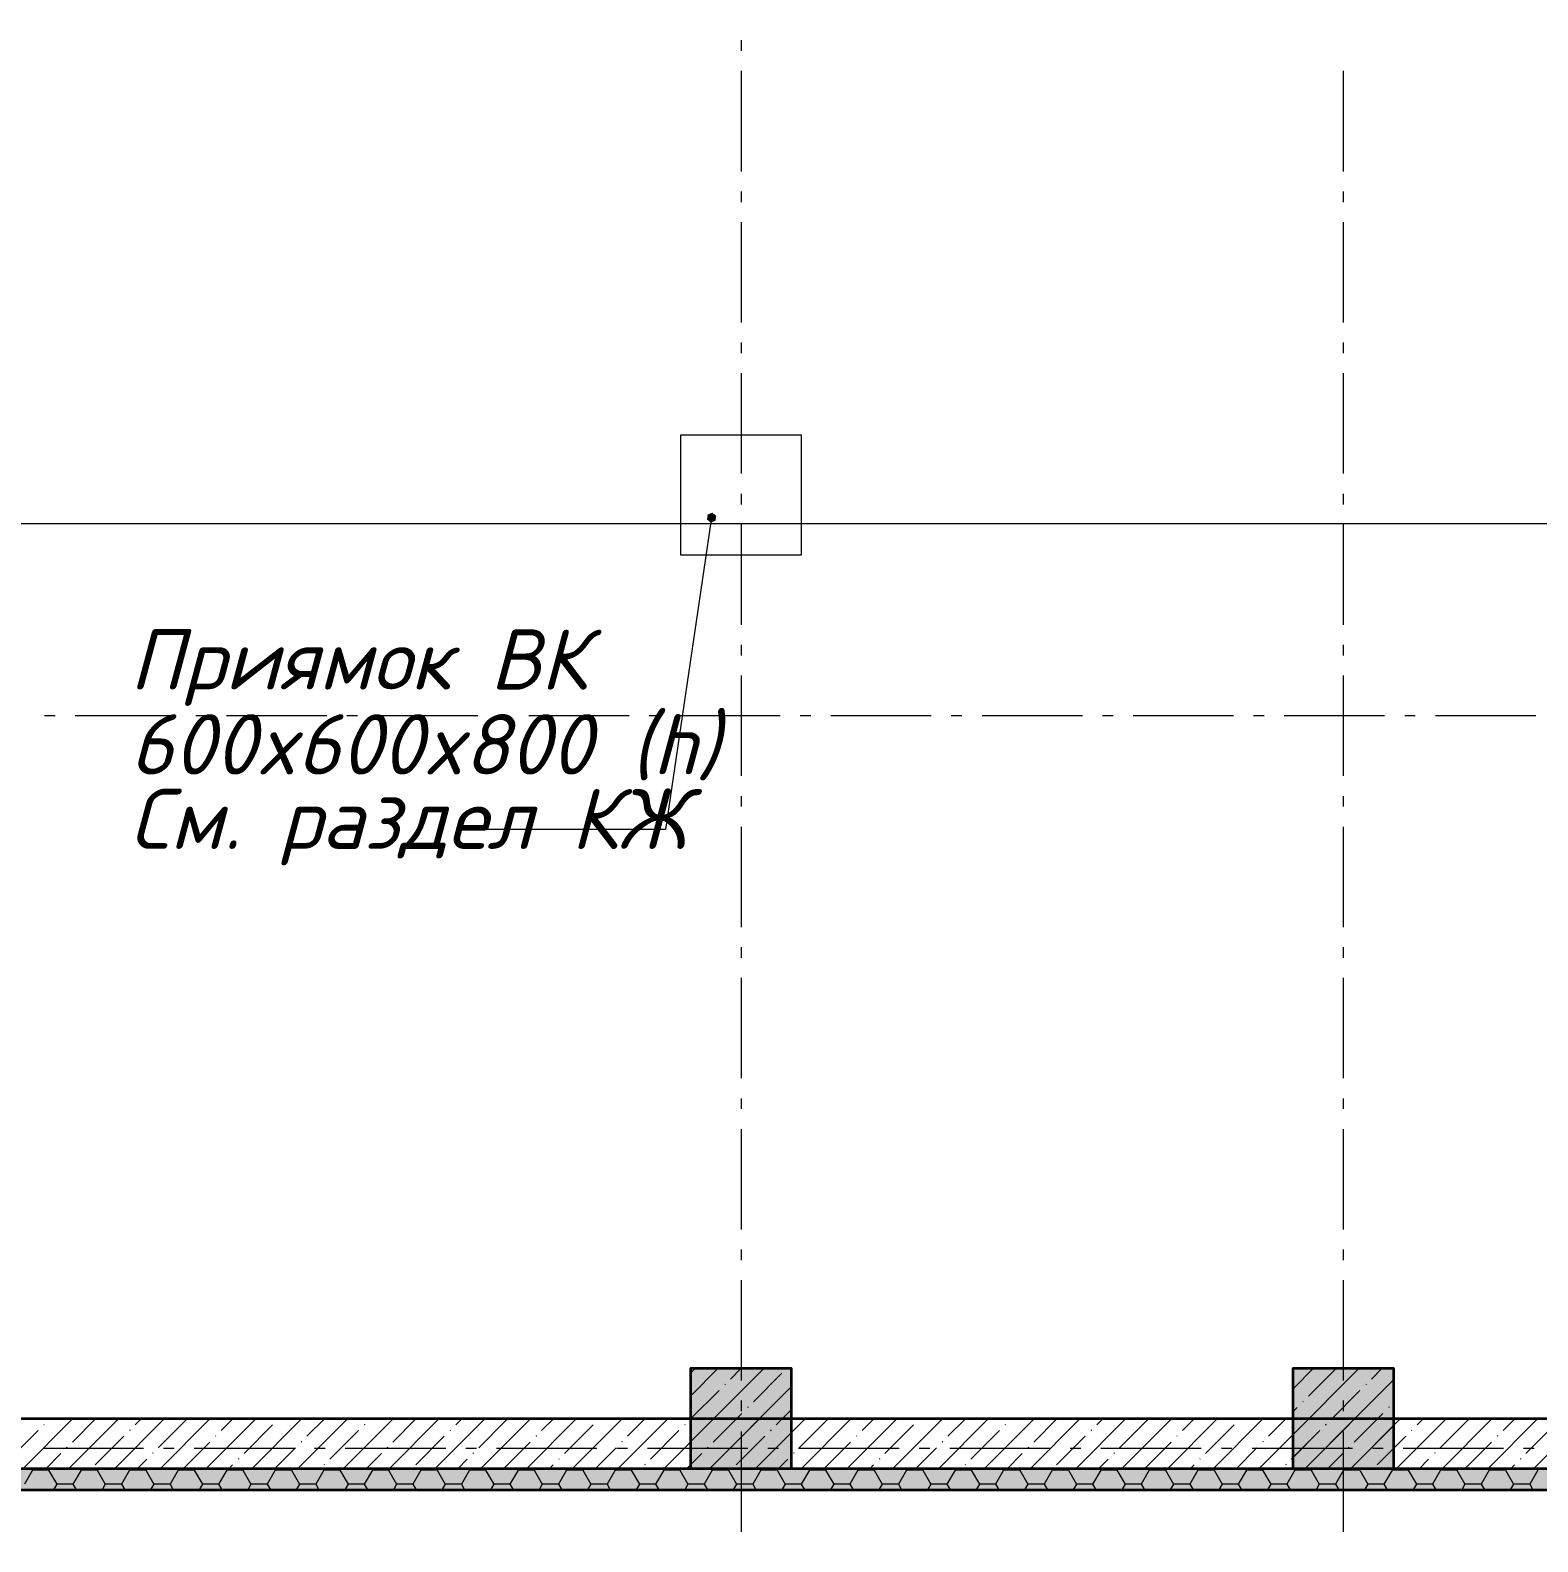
# Model space of a CAD drawing. Header units: millimetres. Extents: x -81576 to 1046824, y -248937 to 691537.
# Drawn here: x 132244 to 139755, y 651577 to 659106 of the extents above; entities that cross this region are included whole.
import ezdxf

# ---------------------------------------------------------------- set-up
doc = ezdxf.new("R2010")
doc.units = ezdxf.units.MM
doc.layers.add('PDF _Геометрия', color=7, linetype='Continuous', true_color=0x1d1d1d)
doc.layers.add('PDF _Сплошная заливка', color=7, linetype='Continuous', true_color=0xffffff)
doc.layers.add('PDF _Текст', color=7, linetype='Continuous')
doc.styles.add('PDF ISOCPEUR Italic', font='isocpeui.ttf')

msp = doc.modelspace()

# ---------------------------------------------------------------- hatches: boundary and pattern name
at = {"layer": 'PDF _Сплошная заливка', "true_color": 0x636466, "transparency": 33554559}
for points in [[(135642.7, 656703.1), (135619.5, 656693.9), (135615.8, 656669.2), (135635.4, 656653.6), (135658.6, 656662.9), (135662.3, 656687.6)], [(135536, 651941.1), (136036, 651941.1), (136036, 652441.1), (135536, 652441.1)], [(138536, 651941.1), (139036, 651941.1), (139036, 652441.1), (138536, 652441.1)], [(162404, 651839.1), (162404, 651939.1), (97386, 651939.1), (97388, 651839.1)]]:
    msp.add_hatch(color=251, dxfattribs=at).paths.add_polyline_path(points)

# ---------------------------------------------------------------- linework, layer by layer
at = {"layer": 'PDF _Геометрия', "color": 7, "lineweight": 13}
for points in [[(174226, 637747.2), (174226, 639331.1), (171294, 639331.1), (171294, 639091.1), (171294, 638981.1), (170586, 638981.1), (170476, 638981.1), (170476, 639691.1), (170476, 639801.1), (174226, 639801.1), (174226, 651831.1), (162404, 651831.1), (97388, 651831.1), (97278, 651831.1), (97278, 669191.1)], [(97286, 669191.1), (97286, 651839.1), (162404, 651839.1), (174234, 651839.1), (174234, 651831.1), (174234, 639793.1), (174226, 639793.1), (170484, 639793.1), (170484, 638989.1), (171286, 638989.1), (171286, 639339.1), (171449.9, 639339.1), (174234, 639339.1), (174234, 639331.1), (174234, 637747.2)]]:
    msp.add_lwpolyline(points, dxfattribs=at)
at = {"layer": 'PDF _Геометрия', "color": 7, "lineweight": 9}
for points in [[(97386, 669191.1), (97386, 651939.1), (162404, 651939.1), (174336, 651939.1), (174336, 651941.1), (174334, 651941.1), (174334, 651831.1), (174334, 639691.1), (174336, 639691.1), (174336, 639693.1), (174226, 639693.1), (170584, 639693.1), (170584, 639089.1), (171186, 639089.1), (171186, 639439.1), (171449.9, 639439.1), (174336, 639439.1), (174336, 639339.1), (174334, 639339.1)], [(97388, 663940.8), (97388, 651941.1), (162404, 651941.1), (174336, 651941.1), (174336, 651839.1), (174336, 651831.1), (174336, 639691.1), (174234, 639691.1), (174234, 639693.1)], [(135786, 659056.2), (135786, 659003.3)], [(135786, 658903.3), (135786, 658403.3)], [(138786, 658903.3), (138786, 658403.3)], [(135786, 658303.3), (135786, 658250.3)], [(138786, 658303.3), (138786, 658250.3)], [(135786, 658150.3), (135786, 657650.3)], [(138786, 658150.3), (138786, 657650.3)], [(135786, 657550.3), (135786, 657497.4)], [(138786, 657550.3), (138786, 657497.4)], [(135786, 657397.4), (135786, 656897.4)], [(138786, 657397.4), (138786, 656897.4)], [(135786, 656797.4), (135786, 656744.5)], [(138786, 656797.4), (138786, 656744.5)], [(135639.1, 656678.4), (135409.8, 655124.9), (134800.3, 655124.9), (134459, 655124.9)], [(135786, 656644.5), (135786, 656144.5)], [(138786, 656644.5), (138786, 656144.5)], [(135786, 656044.5), (135786, 655991.6)], [(138786, 656044.5), (138786, 655991.6)], [(135786, 655891.6), (135786, 655391.6)], [(138786, 655891.6), (138786, 655391.6)], [(132368.8, 655691.1), (132315.9, 655691.1)], [(132968.8, 655691.1), (132468.8, 655691.1)], [(133121.7, 655691.1), (133068.8, 655691.1)], [(133721.7, 655691.1), (133221.7, 655691.1)], [(133874.6, 655691.1), (133821.7, 655691.1)], [(134474.6, 655691.1), (133974.6, 655691.1)], [(134627.6, 655691.1), (134574.6, 655691.1)], [(135227.6, 655691.1), (134727.6, 655691.1)], [(135380.5, 655691.1), (135327.6, 655691.1)], [(135980.5, 655691.1), (135480.5, 655691.1)], [(136133.4, 655691.1), (136080.5, 655691.1)], [(136733.4, 655691.1), (136233.4, 655691.1)], [(136886.3, 655691.1), (136833.4, 655691.1)], [(137486.3, 655691.1), (136986.3, 655691.1)], [(137639.2, 655691.1), (137586.3, 655691.1)], [(138239.2, 655691.1), (137739.2, 655691.1)], [(138392.1, 655691.1), (138339.2, 655691.1)], [(138992.1, 655691.1), (138492.1, 655691.1)], [(139145.1, 655691.1), (139092.1, 655691.1)], [(139745.1, 655691.1), (139245.1, 655691.1)], [(135786, 655291.6), (135786, 655238.7)], [(138786, 655291.6), (138786, 655238.7)], [(135786, 655138.7), (135786, 654638.7)], [(138786, 655138.7), (138786, 654638.7)], [(135786, 654538.7), (135786, 654485.8)], [(138786, 654538.7), (138786, 654485.8)], [(135786, 654385.8), (135786, 653885.8)], [(138786, 654385.8), (138786, 653885.8)], [(135786, 653785.8), (135786, 653732.8)], [(138786, 653785.8), (138786, 653732.8)], [(135786, 653632.8), (135786, 653132.8)], [(138786, 653632.8), (138786, 653132.8)], [(135786, 653032.8), (135786, 652979.9)], [(138786, 653032.8), (138786, 652979.9)], [(135786, 652879.9), (135786, 652379.9)], [(138786, 652879.9), (138786, 652379.9)], [(135786, 652279.9), (135786, 652227)], [(138786, 652279.9), (138786, 652227)], [(135786, 652127), (135786, 651627)], [(138786, 652127), (138786, 651627)], [(132808.2, 652041.1), (132308.2, 652041.1)], [(132961.1, 652041.1), (132908.2, 652041.1)], [(133561.1, 652041.1), (133061.1, 652041.1)], [(133714.1, 652041.1), (133661.1, 652041.1)], [(134314.1, 652041.1), (133814.1, 652041.1)], [(134467, 652041.1), (134414.1, 652041.1)], [(135067, 652041.1), (134567, 652041.1)], [(135219.9, 652041.1), (135167, 652041.1)], [(135819.9, 652041.1), (135319.9, 652041.1)], [(135972.8, 652041.1), (135919.9, 652041.1)], [(136572.8, 652041.1), (136072.8, 652041.1)], [(136725.7, 652041.1), (136672.8, 652041.1)], [(137325.7, 652041.1), (136825.7, 652041.1)], [(137478.7, 652041.1), (137425.7, 652041.1)], [(138078.7, 652041.1), (137578.7, 652041.1)], [(138231.6, 652041.1), (138178.7, 652041.1)], [(138831.6, 652041.1), (138331.6, 652041.1)], [(138984.5, 652041.1), (138931.6, 652041.1)], [(139584.5, 652041.1), (139084.5, 652041.1)], [(139737.4, 652041.1), (139684.5, 652041.1)]]:
    msp.add_lwpolyline(points, dxfattribs=at)
msp.add_lwpolyline([(136086, 656491.1), (135486, 656491.1), (135486, 657091.1), (136086, 657091.1)], close=True, dxfattribs=at)
msp.add_lwpolyline([(136086, 656491.1), (135486, 656491.1), (135486, 657091.1), (136086, 657091.1)], close=True, dxfattribs=at)
at = {"layer": 'PDF _Геометрия', "color": 8, "lineweight": 9, "true_color": 0x808080}
msp.add_lwpolyline([(94160.8, 656649.4), (204084, 656649.4)], dxfattribs=at)
at = {"layer": 'PDF _Геометрия', "color": 7, "lineweight": 35}
for points in [[(123536, 652191.1), (144536, 652191.1), (144536, 652441.1), (145036, 652441.1), (145036, 652191.1), (145086, 652191.1), (145086, 652441.1), (145586, 652441.1), (145586, 652191.1), (159926, 652191.1), (159926, 655801.1), (160176, 655801.1), (160176, 652191.1), (162661, 652191.1), (163086, 652191.1)], [(162661, 651941.1), (145586, 651941.1), (145086, 651941.1), (145036, 651941.1), (144536, 651941.1), (113386, 651941.1), (113386, 652191.1), (123336, 652191.1)]]:
    msp.add_lwpolyline(points, dxfattribs=at)
at = {"layer": 'PDF _Геометрия', "lineweight": 9}
for points in [[(135672.5, 652441.1), (135536, 652304.6)], [(135900.6, 652441.1), (135536, 652076.5)], [(135558.4, 652441.1), (135536, 652418.7)], [(135786.5, 652441.1), (135733, 652387.6)], [(135989.6, 652416.1), (135847.1, 652273.5)], [(138637.8, 652441.1), (138536, 652339.3)], [(138865.9, 652441.1), (138536, 652111.2)], [(138751.8, 652441.1), (138612.7, 652302)], [(138979.9, 652441.1), (138926.4, 652387.6)], [(135676, 652330.6), (135536, 652190.6)], [(136036, 652348.4), (135628.7, 651941.1), (135878.7, 652191.1)], [(135706.9, 652361.4), (135704.5, 652359.1)], [(139036, 652383.2), (138594, 651941.1), (138844, 652191.1)], [(138869.4, 652330.6), (138726.8, 652188), (138729.9, 652191.1)], [(138900.2, 652361.4), (138897.9, 652359.1)], [(138586.6, 652275.9), (138584.2, 652273.5)], [(132457.2, 652191.1), (132207.2, 651941.1)], [(132343.1, 652191.1), (132340, 652188)], [(132685.3, 652191.1), (132435.3, 651941.1)], [(132571.2, 652191.1), (132454.1, 652073.9)], [(132913.4, 652191.1), (132663.4, 651941.1)], [(132799.3, 652191.1), (132767.7, 652159.5)], [(133024.3, 652188), (132881.8, 652045.4)], [(133141.5, 652191.1), (132891.5, 651941.1)], [(133369.6, 652191.1), (133119.6, 651941.1)], [(133255.5, 652191.1), (133195.4, 652131)], [(133597.7, 652191.1), (133347.7, 651941.1)], [(133482.9, 652190.4), (133480.5, 652188)], [(133825.8, 652191.1), (133575.8, 651941.1)], [(133711.7, 652191.1), (133623.1, 652102.5)], [(134053.9, 652191.1), (133803.9, 651941.1)], [(133939.8, 652191.1), (133936.7, 652188)], [(134282, 652191.1), (134032, 651941.1)], [(134167.9, 652191.1), (134050.8, 652073.9)], [(134510.1, 652191.1), (134260.1, 651941.1)], [(134396, 652191.1), (134364.4, 652159.5)], [(134621, 652188), (134478.5, 652045.4)], [(134738.2, 652191.1), (134488.2, 651941.1)], [(134966.3, 652191.1), (134716.3, 651941.1)], [(134852.2, 652191.1), (134792.1, 652131)], [(135194.4, 652191.1), (134944.4, 651941.1)], [(135079.6, 652190.4), (135077.2, 652188)], [(135422.5, 652191.1), (135172.5, 651941.1)], [(135308.4, 652191.1), (135219.8, 652102.5)], [(135650.6, 652191.1), (135400.6, 651941.1)], [(135536.5, 652191.1), (135533.4, 652188)], [(135790, 652216.5), (135647.5, 652073.9), (135764.6, 652191.1)], [(135820.9, 652247.4), (135818.5, 652245)], [(136036, 652120.3), (135856.8, 651941.1), (136106.8, 652191.1)], [(136036, 652234.4), (135961.1, 652159.5), (135992.7, 652191.1)], [(136217.7, 652188), (136075.2, 652045.4)], [(136334.9, 652191.1), (136084.9, 651941.1)], [(136563, 652191.1), (136313, 651941.1)], [(136448.9, 652191.1), (136388.8, 652131)], [(136791.1, 652191.1), (136541.1, 651941.1)], [(136676.3, 652190.4), (136673.9, 652188)], [(137019.2, 652191.1), (136769.2, 651941.1)], [(136905.1, 652191.1), (136816.5, 652102.5)], [(137247.3, 652191.1), (136997.3, 651941.1)], [(137133.2, 652191.1), (137130.1, 652188)], [(137475.4, 652191.1), (137225.4, 651941.1)], [(137361.3, 652191.1), (137244.2, 652073.9)], [(137703.5, 652191.1), (137453.5, 651941.1)], [(137589.4, 652191.1), (137557.8, 652159.5)], [(137814.4, 652188), (137671.8, 652045.4)], [(137931.6, 652191.1), (137681.6, 651941.1)], [(138159.7, 652191.1), (137909.7, 651941.1)], [(138045.6, 652191.1), (137985.5, 652131)], [(138387.8, 652191.1), (138137.8, 651941.1)], [(138273, 652190.4), (138270.6, 652188)], [(138615.9, 652191.1), (138365.9, 651941.1)], [(138501.8, 652191.1), (138413.2, 652102.5)], [(138555.7, 652245), (138536, 652225.3)], [(139036, 652155.1), (138822, 651941.1), (139072, 652191.1)], [(138983.4, 652216.5), (138840.8, 652073.9), (138958, 652191.1)], [(139014.3, 652247.4), (139011.9, 652245)], [(139300.1, 652191.1), (139050.1, 651941.1)], [(139186.1, 652191.1), (139154.5, 652159.5)], [(139411.1, 652188), (139268.5, 652045.4)], [(139528.2, 652191.1), (139278.2, 651941.1)], [(139756.3, 652191.1), (139506.3, 651941.1)], [(139642.3, 652191.1), (139582.2, 652131)], [(139984.4, 652191.1), (139734.4, 651941.1)], [(132283, 652131), (132140.4, 651988.4)], [(132313.9, 652161.9), (132311.5, 652159.5)], [(132710.7, 652102.5), (132568.1, 651959.9)], [(132741.6, 652133.3), (132739.2, 652131)], [(133169.3, 652104.8), (133166.9, 652102.5)], [(133452, 652159.5), (133309.5, 652016.9)], [(133879.7, 652131), (133737.1, 651988.4)], [(133910.6, 652161.9), (133908.2, 652159.5)], [(134307.4, 652102.5), (134164.8, 651959.9)], [(134338.3, 652133.3), (134335.9, 652131)], [(134766, 652104.8), (134763.6, 652102.5)], [(135048.7, 652159.5), (134906.1, 652016.9)], [(135476.4, 652131), (135333.8, 651988.4)], [(135507.3, 652161.9), (135504.9, 652159.5)], [(136362.6, 652104.8), (136360.3, 652102.5)], [(136645.4, 652159.5), (136502.8, 652016.9)], [(137073.1, 652131), (136930.5, 651988.4)], [(137104, 652161.9), (137101.6, 652159.5)], [(137500.8, 652102.5), (137358.2, 651959.9)], [(137531.6, 652133.3), (137529.3, 652131)], [(137959.3, 652104.8), (137957, 652102.5)], [(138242.1, 652159.5), (138099.5, 652016.9)], [(138527.2, 651988.4), (138669.8, 652131), (138536, 651997.2)], [(139036, 652041), (138954.9, 651959.9), (139097.5, 652102.5)], [(139128.3, 652133.3), (139126, 652131)], [(139556, 652104.8), (139553.7, 652102.5)], [(139838.8, 652159.5), (139696.2, 652016.9)], [(132427.9, 652047.8), (132425.6, 652045.4)], [(133138.4, 652073.9), (133005.5, 651941.1)], [(133566.1, 652045.4), (133461.7, 651941.1)], [(133596.9, 652076.3), (133594.6, 652073.9)], [(134024.6, 652047.8), (134022.3, 652045.4)], [(134735.1, 652073.9), (134602.2, 651941.1)], [(135162.8, 652045.4), (135058.4, 651941.1)], [(135193.6, 652076.3), (135191.3, 652073.9)], [(136331.8, 652073.9), (136198.9, 651941.1)], [(136759.4, 652045.4), (136655.1, 651941.1)], [(136790.3, 652076.3), (136788, 652073.9)], [(137218, 652047.8), (137215.6, 652045.4)], [(137928.5, 652073.9), (137795.6, 651941.1)], [(138356.1, 652045.4), (138251.8, 651941.1)], [(138387, 652076.3), (138384.6, 652073.9)], [(139525.1, 652073.9), (139392.3, 651941.1)], [(132397.1, 652016.9), (132321.2, 651941.1)], [(132824.7, 651988.4), (132777.4, 651941.1)], [(132855.6, 652019.3), (132853.3, 652016.9)], [(133252.4, 651959.9), (133233.6, 651941.1)], [(133283.3, 651990.8), (133280.9, 651988.4)], [(133711, 651962.3), (133708.6, 651959.9)], [(133993.8, 652016.9), (133917.9, 651941.1)], [(134421.4, 651988.4), (134374.1, 651941.1)], [(134452.3, 652019.3), (134449.9, 652016.9)], [(134849.1, 651959.9), (134830.3, 651941.1)], [(134880, 651990.8), (134877.6, 651988.4)], [(135307.7, 651962.3), (135305.3, 651959.9)], [(135514.6, 651941.1), (135590.4, 652016.9), (135536, 651962.5)], [(136049, 652019.3), (136046.6, 652016.9)], [(136445.8, 651959.9), (136427, 651941.1)], [(136476.7, 651990.8), (136474.3, 651988.4)], [(136904.4, 651962.3), (136902, 651959.9)], [(137187.1, 652016.9), (137111.3, 651941.1)], [(137614.8, 651988.4), (137567.5, 651941.1)], [(137645.7, 652019.3), (137643.3, 652016.9)], [(138042.5, 651959.9), (138023.7, 651941.1)], [(138073.4, 651990.8), (138071, 651988.4)], [(138501.1, 651962.3), (138498.7, 651959.9)], [(139211.5, 651988.4), (139164.2, 651941.1)], [(139242.4, 652019.3), (139240, 652016.9)], [(139639.2, 651959.9), (139620.4, 651941.1)], [(139670.1, 651990.8), (139667.7, 651988.4)], [(132255.3, 651934.1), (132215, 651864.3)], [(132252.4, 651939.1), (132255.3, 651934.1)], [(132335.9, 651934.1), (132255.3, 651934.1)], [(132338.8, 651939.1), (132335.9, 651934.1)], [(132335.9, 651934.1), (132376.2, 651864.3)], [(132497.2, 651934.1), (132456.9, 651864.3)], [(132494.3, 651939.1), (132497.2, 651934.1)], [(132577.9, 651934.1), (132497.2, 651934.1)], [(132580.7, 651939.1), (132577.9, 651934.1)], [(132577.9, 651934.1), (132618.2, 651864.3)], [(132739.2, 651934.1), (132698.8, 651864.3)], [(132736.3, 651939.1), (132739.1, 651934.1)], [(132819.8, 651934.1), (132739.2, 651934.1)], [(132822.7, 651939.1), (132819.8, 651934.1)], [(132819.8, 651934.1), (132860.1, 651864.3)], [(132981.1, 651934.1), (132940.8, 651864.3)], [(132978.2, 651939.1), (132981.1, 651934.1)], [(133061.7, 651934.1), (132981.1, 651934.1)], [(133064.6, 651939.1), (133061.7, 651934.1)], [(133061.7, 651934.1), (133102, 651864.3)], [(133223, 651934.1), (133182.7, 651864.3)], [(133220.2, 651939.1), (133223, 651934.1)], [(133303.7, 651934.1), (133223, 651934.1)], [(133306.5, 651939.1), (133303.7, 651934.1)], [(133303.7, 651934.1), (133344, 651864.3)], [(133465, 651934.1), (133424.6, 651864.3)], [(133462.1, 651939.1), (133465, 651934.1)], [(133545.6, 651934.1), (133465, 651934.1)], [(133548.5, 651939.1), (133545.6, 651934.1)], [(133545.6, 651934.1), (133585.9, 651864.3)], [(133706.9, 651934.1), (133666.6, 651864.3)], [(133704, 651939.1), (133706.9, 651934.1)], [(133787.5, 651934.1), (133706.9, 651934.1)], [(133790.4, 651939.1), (133787.5, 651934.1)], [(133787.5, 651934.1), (133827.9, 651864.3)], [(133948.8, 651934.1), (133908.5, 651864.3)], [(133946, 651939.1), (133948.8, 651934.1)], [(134029.5, 651934.1), (133948.8, 651934.1)], [(134032.3, 651939.1), (134029.5, 651934.1)], [(134029.5, 651934.1), (134069.8, 651864.3)], [(134190.8, 651934.1), (134150.4, 651864.3)], [(134187.9, 651939.1), (134190.8, 651934.1)], [(134271.4, 651934.1), (134190.8, 651934.1)], [(134274.3, 651939.1), (134271.4, 651934.1)], [(134271.4, 651934.1), (134311.7, 651864.3)], [(134432.7, 651934.1), (134392.4, 651864.3)], [(134429.8, 651939.1), (134432.7, 651934.1)], [(134513.3, 651934.1), (134432.7, 651934.1)], [(134516.2, 651939.1), (134513.3, 651934.1)], [(134513.3, 651934.1), (134553.7, 651864.3)], [(134674.6, 651934.1), (134634.3, 651864.3)], [(134671.8, 651939.1), (134674.6, 651934.1)], [(134755.3, 651934.1), (134674.6, 651934.1)], [(134758.1, 651939.1), (134755.3, 651934.1)], [(134755.3, 651934.1), (134795.6, 651864.3)], [(134916.6, 651934.1), (134876.3, 651864.3)], [(134913.7, 651939.1), (134916.6, 651934.1)], [(134997.2, 651934.1), (134916.6, 651934.1)], [(135000.1, 651939.1), (134997.2, 651934.1)], [(134997.2, 651934.1), (135037.5, 651864.3)], [(135158.5, 651934.1), (135118.2, 651864.3)], [(135155.6, 651939.1), (135158.5, 651934.1)], [(135239.2, 651934.1), (135158.5, 651934.1)], [(135239.1, 651934.1), (135279.5, 651864.3)], [(135242, 651939.1), (135239.2, 651934.1)], [(135400.4, 651934.1), (135360.1, 651864.3)], [(135397.6, 651939.1), (135400.4, 651934.1)], [(135481.1, 651934.1), (135400.4, 651934.1)], [(135483.9, 651939.1), (135481.1, 651934.1)], [(135481.1, 651934.1), (135521.4, 651864.3)], [(135642.4, 651934.1), (135602.1, 651864.3)], [(135639.5, 651939.1), (135642.4, 651934.1)], [(135723, 651934.1), (135642.4, 651934.1)], [(135725.9, 651939.1), (135723, 651934.1)], [(135723, 651934.1), (135763.3, 651864.3)], [(135884.3, 651934.1), (135844, 651864.3)], [(135881.4, 651939.1), (135884.3, 651934.1)], [(135965, 651934.1), (135884.3, 651934.1)], [(135964.9, 651934.1), (136005.3, 651864.3)], [(135967.8, 651939.1), (135965, 651934.1)], [(136126.2, 651934.1), (136085.9, 651864.3)], [(136123.4, 651939.1), (136126.2, 651934.1)], [(136206.9, 651934.1), (136126.3, 651934.1)], [(136209.8, 651939.1), (136206.9, 651934.1)], [(136206.9, 651934.1), (136247.2, 651864.3)], [(136368.2, 651934.1), (136327.9, 651864.3)], [(136365.3, 651939.1), (136368.2, 651934.1)], [(136448.8, 651934.1), (136368.2, 651934.1)], [(136451.7, 651939.1), (136448.8, 651934.1)], [(136448.8, 651934.1), (136489.1, 651864.3)], [(136610.1, 651934.1), (136569.8, 651864.3)], [(136607.2, 651939.1), (136610.1, 651934.1)], [(136690.8, 651934.1), (136610.1, 651934.1)], [(136693.6, 651939.1), (136690.8, 651934.1)], [(136690.8, 651934.1), (136731.1, 651864.3)], [(136852.1, 651934.1), (136811.7, 651864.3)], [(136849.2, 651939.1), (136852, 651934.1)], [(136932.7, 651934.1), (136852.1, 651934.1)], [(136935.6, 651939.1), (136932.7, 651934.1)], [(136932.7, 651934.1), (136973, 651864.3)], [(137094, 651934.1), (137053.7, 651864.3)], [(137091.1, 651939.1), (137094, 651934.1)], [(137174.6, 651934.1), (137094, 651934.1)], [(137177.5, 651939.1), (137174.6, 651934.1)], [(137174.6, 651934.1), (137214.9, 651864.3)], [(137335.9, 651934.1), (137295.6, 651864.3)], [(137333, 651939.1), (137335.9, 651934.1)], [(137416.6, 651934.1), (137335.9, 651934.1)], [(137419.4, 651939.1), (137416.6, 651934.1)], [(137416.6, 651934.1), (137456.9, 651864.3)], [(137577.9, 651934.1), (137537.5, 651864.3)], [(137575, 651939.1), (137577.8, 651934.1)], [(137658.5, 651934.1), (137577.9, 651934.1)], [(137661.4, 651939.1), (137658.5, 651934.1)], [(137658.5, 651934.1), (137698.8, 651864.3)], [(137819.8, 651934.1), (137779.5, 651864.3)], [(137816.9, 651939.1), (137819.8, 651934.1)], [(137900.4, 651934.1), (137819.8, 651934.1)], [(137903.3, 651939.1), (137900.4, 651934.1)], [(137900.4, 651934.1), (137940.8, 651864.3)], [(138061.7, 651934.1), (138021.4, 651864.3)], [(138058.9, 651939.1), (138061.7, 651934.1)], [(138142.4, 651934.1), (138061.7, 651934.1)], [(138145.2, 651939.1), (138142.4, 651934.1)], [(138142.4, 651934.1), (138182.7, 651864.3)], [(138303.7, 651934.1), (138263.3, 651864.3)], [(138300.8, 651939.1), (138303.7, 651934.1)], [(138384.3, 651934.1), (138303.7, 651934.1)], [(138387.2, 651939.1), (138384.3, 651934.1)], [(138384.3, 651934.1), (138424.6, 651864.3)], [(138545.6, 651934.1), (138505.3, 651864.3)], [(138542.7, 651939.1), (138545.6, 651934.1)], [(138626.2, 651934.1), (138545.6, 651934.1)], [(138629.1, 651939.1), (138626.2, 651934.1)], [(138626.2, 651934.1), (138666.6, 651864.3)], [(138787.5, 651934.1), (138747.2, 651864.3)], [(138784.7, 651939.1), (138787.5, 651934.1)], [(138868.2, 651934.1), (138787.5, 651934.1)], [(138871, 651939.1), (138868.2, 651934.1)], [(138868.2, 651934.1), (138908.5, 651864.3)], [(139029.5, 651934.1), (138989.1, 651864.3)], [(139026.6, 651939.1), (139029.5, 651934.1)], [(139110.1, 651934.1), (139029.5, 651934.1)], [(139113, 651939.1), (139110.1, 651934.1)], [(139110.1, 651934.1), (139150.4, 651864.3)], [(139271.4, 651934.1), (139231.1, 651864.3)], [(139268.5, 651939.1), (139271.4, 651934.1)], [(139352.1, 651934.1), (139271.4, 651934.1)], [(139352, 651934.1), (139392.4, 651864.3)], [(139354.9, 651939.1), (139352.1, 651934.1)], [(139513.3, 651934.1), (139473, 651864.3)], [(139510.5, 651939.1), (139513.3, 651934.1)], [(139594, 651934.1), (139513.3, 651934.1)], [(139596.8, 651939.1), (139594, 651934.1)], [(139594, 651934.1), (139634.3, 651864.3)], [(139755.3, 651934.1), (139715, 651864.3)], [(139752.4, 651939.1), (139755.3, 651934.1)], [(132376.3, 651864.3), (132361.7, 651839.1)], [(132456.9, 651864.3), (132376.3, 651864.3)], [(132456.9, 651864.3), (132471.4, 651839.1)], [(132618.2, 651864.3), (132603.6, 651839.1)], [(132698.8, 651864.3), (132618.2, 651864.3)], [(132698.8, 651864.3), (132713.4, 651839.1)], [(132860.1, 651864.3), (132845.6, 651839.1)], [(132940.8, 651864.3), (132860.1, 651864.3)], [(132940.8, 651864.3), (132955.3, 651839.1)], [(133102.1, 651864.3), (133087.5, 651839.1)], [(133182.7, 651864.3), (133102.1, 651864.3)], [(133182.7, 651864.3), (133197.2, 651839.1)], [(133344, 651864.3), (133329.4, 651839.1)], [(133424.6, 651864.3), (133344, 651864.3)], [(133424.6, 651864.3), (133439.2, 651839.1)], [(133585.9, 651864.3), (133571.4, 651839.1)], [(133666.6, 651864.3), (133585.9, 651864.3)], [(133666.6, 651864.3), (133681.1, 651839.1)], [(133827.9, 651864.3), (133813.3, 651839.1)], [(133908.5, 651864.3), (133827.9, 651864.3)], [(133908.5, 651864.3), (133923, 651839.1)], [(134069.8, 651864.3), (134055.2, 651839.1)], [(134150.4, 651864.3), (134069.8, 651864.3)], [(134150.4, 651864.3), (134165, 651839.1)], [(134311.7, 651864.3), (134297.2, 651839.1)], [(134392.4, 651864.3), (134311.7, 651864.3)], [(134392.4, 651864.3), (134406.9, 651839.1)], [(134553.7, 651864.3), (134539.1, 651839.1)], [(134634.3, 651864.3), (134553.7, 651864.3)], [(134634.3, 651864.3), (134648.9, 651839.1)], [(134795.6, 651864.3), (134781.1, 651839.1)], [(134876.3, 651864.3), (134795.6, 651864.3)], [(134876.2, 651864.3), (134890.8, 651839.1)], [(135037.5, 651864.3), (135023, 651839.1)], [(135118.2, 651864.3), (135037.5, 651864.3)], [(135118.2, 651864.3), (135132.7, 651839.1)], [(135279.5, 651864.3), (135264.9, 651839.1)], [(135360.1, 651864.3), (135279.5, 651864.3)], [(135360.1, 651864.3), (135374.7, 651839.1)], [(135521.4, 651864.3), (135506.9, 651839.1)], [(135602.1, 651864.3), (135521.4, 651864.3)], [(135602, 651864.3), (135616.6, 651839.1)], [(135763.3, 651864.3), (135748.8, 651839.1)], [(135844, 651864.3), (135763.3, 651864.3)], [(135844, 651864.3), (135858.5, 651839.1)], [(136005.3, 651864.3), (135990.7, 651839.1)], [(136085.9, 651864.3), (136005.3, 651864.3)], [(136085.9, 651864.3), (136100.5, 651839.1)], [(136247.2, 651864.3), (136232.7, 651839.1)], [(136327.9, 651864.3), (136247.2, 651864.3)], [(136327.9, 651864.3), (136342.4, 651839.1)], [(136489.2, 651864.3), (136474.6, 651839.1)], [(136569.8, 651864.3), (136489.2, 651864.3)], [(136569.8, 651864.3), (136584.3, 651839.1)], [(136731.1, 651864.3), (136716.5, 651839.1)], [(136811.7, 651864.3), (136731.1, 651864.3)], [(136811.7, 651864.3), (136826.3, 651839.1)], [(136973, 651864.3), (136958.5, 651839.1)], [(137053.7, 651864.3), (136973, 651864.3)], [(137053.7, 651864.3), (137068.2, 651839.1)], [(137215, 651864.3), (137200.4, 651839.1)], [(137295.6, 651864.3), (137215, 651864.3)], [(137295.6, 651864.3), (137310.1, 651839.1)], [(137456.9, 651864.3), (137442.3, 651839.1)], [(137537.5, 651864.3), (137456.9, 651864.3)], [(137537.5, 651864.3), (137552.1, 651839.1)], [(137698.8, 651864.3), (137684.3, 651839.1)], [(137779.5, 651864.3), (137698.8, 651864.3)], [(137779.5, 651864.3), (137794, 651839.1)], [(137940.8, 651864.3), (137926.2, 651839.1)], [(138021.4, 651864.3), (137940.8, 651864.3)], [(138021.4, 651864.3), (138035.9, 651839.1)], [(138182.7, 651864.3), (138168.1, 651839.1)], [(138263.3, 651864.3), (138182.7, 651864.3)], [(138263.3, 651864.3), (138277.9, 651839.1)], [(138424.6, 651864.3), (138410.1, 651839.1)], [(138505.3, 651864.3), (138424.6, 651864.3)], [(138505.3, 651864.3), (138519.8, 651839.1)], [(138666.6, 651864.3), (138652, 651839.1)], [(138747.2, 651864.3), (138666.6, 651864.3)], [(138747.2, 651864.3), (138761.7, 651839.1)], [(138908.5, 651864.3), (138893.9, 651839.1)], [(138989.1, 651864.3), (138908.5, 651864.3)], [(138989.1, 651864.3), (139003.7, 651839.1)], [(139150.4, 651864.3), (139135.9, 651839.1)], [(139231.1, 651864.3), (139150.4, 651864.3)], [(139231.1, 651864.3), (139245.6, 651839.1)], [(139392.4, 651864.3), (139377.8, 651839.1)], [(139473, 651864.3), (139392.4, 651864.3)], [(139473, 651864.3), (139487.6, 651839.1)], [(139634.3, 651864.3), (139619.8, 651839.1)], [(139715, 651864.3), (139634.3, 651864.3)], [(139714.9, 651864.3), (139729.5, 651839.1)]]:
    msp.add_lwpolyline(points, dxfattribs=at)
at = {"layer": 'PDF _Геометрия', "color": 7, "lineweight": 35}
for points in [[(136036, 651941.1), (135536, 651941.1), (135536, 652441.1), (136036, 652441.1)], [(139036, 651941.1), (138536, 651941.1), (138536, 652441.1), (139036, 652441.1)]]:
    msp.add_lwpolyline(points, close=True, dxfattribs=at)
at = {"layer": 'PDF _Геометрия', "lineweight": 9}
for points in [[(135761.5, 651959.9), (135904.1, 652102.5)], [(135932.6, 652131), (135935, 652133.3)], [(138698.3, 652159.5), (138700.7, 652161.9)], [(135619, 652045.4), (135621.3, 652047.8)], [(138812.3, 652045.4), (138814.7, 652047.8)], [(135970.8, 651941.1), (136018.1, 651988.4)], [(138708, 651941.1), (138783.8, 652016.9)]]:
    msp.add_lwpolyline(points, close=True, dxfattribs=at)

# ---------------------------------------------------------------- texts
at = {"layer": 'PDF _Текст', "char_height": 300, "attachment_point": 4, "style": 'PDF ISOCPEUR Italic'}
for s, insert in [('Приямок ВК', (132738.5, 655931.2)), ('600x600x800 (h)', (132738.5, 655534.3)), ('См. раздел КЖ', (132738.5, 655137.4))]:
    msp.add_mtext(s, dxfattribs=dict(at, insert=insert))

doc.saveas('drawing.dxf')
